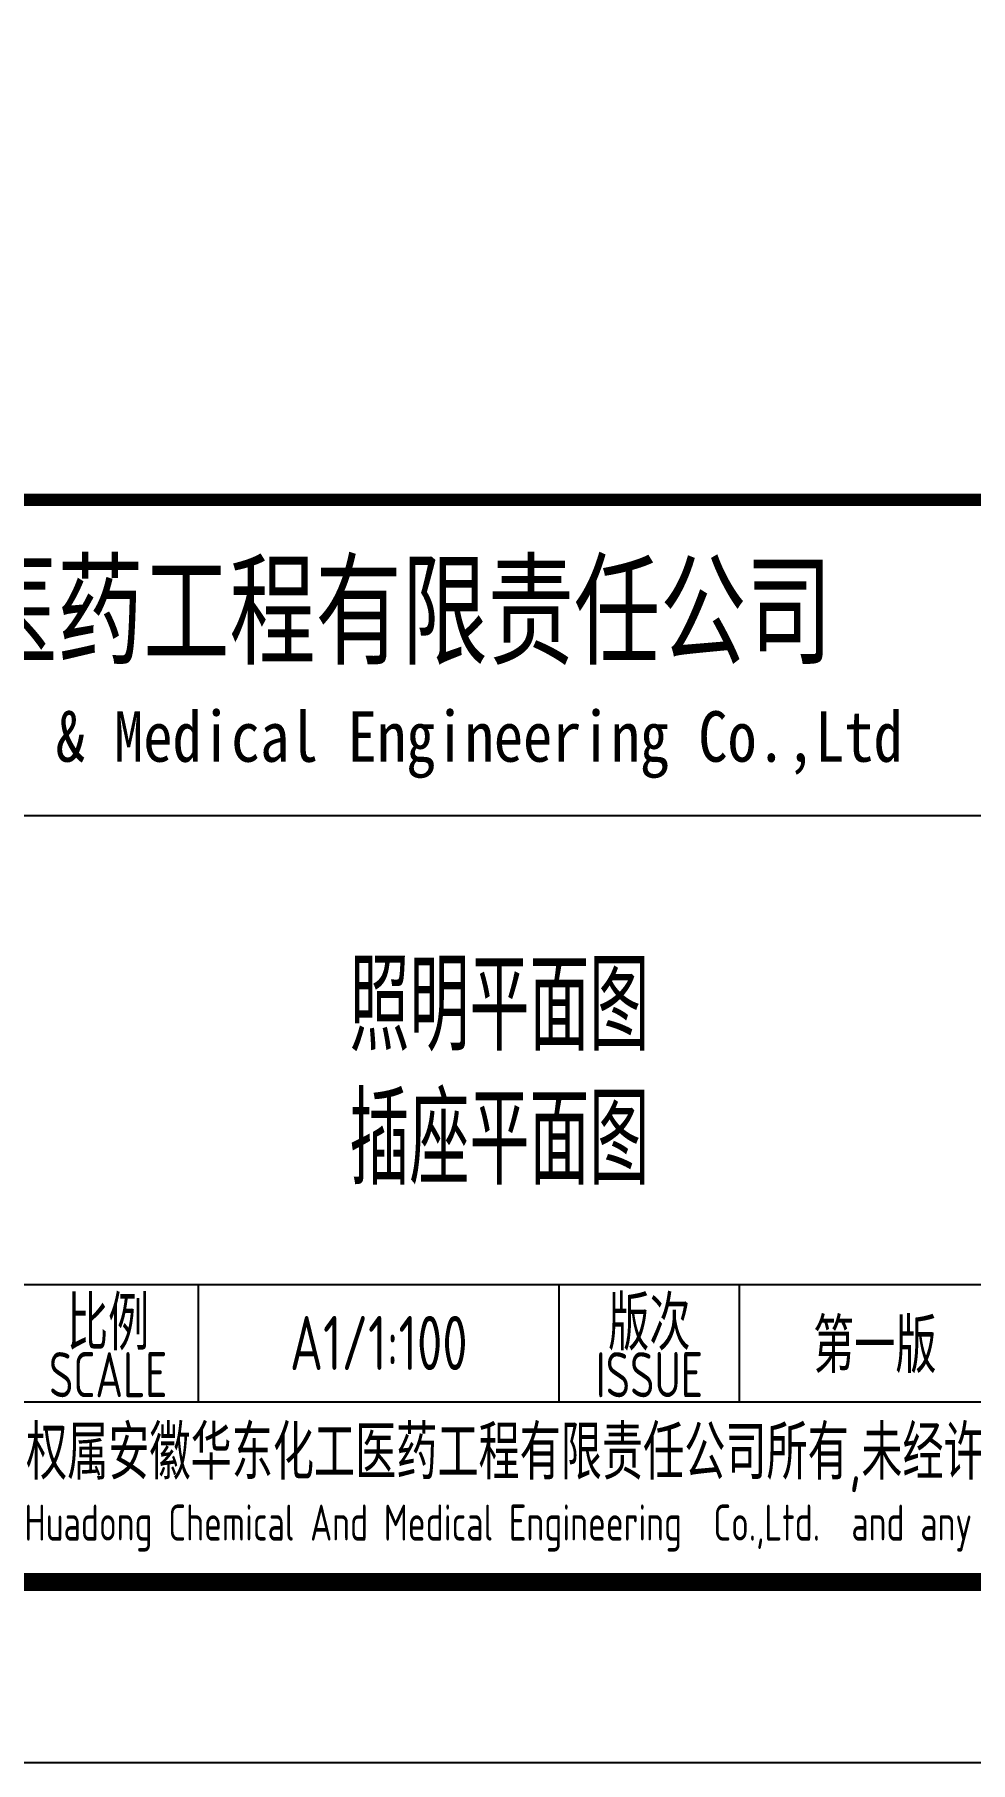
# Model space of a CAD drawing. Extents: x 5279878 to 5976284, y -275259 to -27697.
# Drawn here: x 5542709 to 5547896, y -251520 to -241940 of the extents above; entities that cross this region are included whole.
import ezdxf
from ezdxf.enums import TextEntityAlignment as Align

# ---------------------------------------------------------------- set-up
doc = ezdxf.new("R2010")
doc.units = 0
doc.header["$LTSCALE"] = 1000
doc.header["$MEASUREMENT"] = 0
doc.layers.get('0').update_dxf_attribs({"linetype": 'CONTINUOUS'})
doc.layers.add('PUB_TITLE', color=4, linetype='CONTINUOUS')
doc.styles.add('AHD', font='sceie.shx', dxfattribs={"width": 0.7, "bigfont": 'sceic.shx'})
doc.styles.add('ECEC_TQ_S', font='')
doc.styles.get('ECEC_TQ_S').set_extended_font_data('SimSun')

msp = doc.modelspace()

# ---------------------------------------------------------------- linework, layer by layer
for p, q in [((5537116.4, -246269.8), (5555116.4, -246269.8)), ((5537116.4, -248869.8), (5555116.4, -248869.8)), ((5543616.4, -249519.8), (5543616.4, -248869.8)), ((5545616.4, -249519.8), (5545616.4, -248869.8)), ((5546616.4, -249519.8), (5546616.4, -248869.8)), ((5537116.4, -249519.8), (5555116.4, -249519.8)), ((5537116.4, -250519.8), (5555116.4, -250519.8))]:
    msp.add_line(p, q)
msp.add_lwpolyline([(5555116.4, -244519.8, 70, 70, 0), (5537116.4, -244519.8, 70, 70, 0), (5537116.4, -250519.8, 0, 0, 0)], format="xyseb")
at = {"layer": 'PUB_TITLE', "color": 4}
msp.add_lwpolyline([(5472016.4, -251519.8), (5556116.4, -251519.8), (5556116.4, -192119.8), (5472016.4, -192119.8)], close=True, dxfattribs=at)
at = {"layer": 'PUB_TITLE', "color": 4, "const_width": 100}
msp.add_lwpolyline([(5474516.4, -250519.8), (5555116.4, -250519.8), (5555116.4, -193119.8), (5474516.4, -193119.8)], close=True, dxfattribs=at)

# ---------------------------------------------------------------- texts
for s, height, style, width, p in [('安徽华东化工医药工程有限责任公司', 500, 'ECEC_TQ_S', 0.7, (5543311.3, -245119.8)), ('安徽华东化工医药工程有限责任公司', 500, 'ECEC_TQ_S', 0.7, (5543311.3, -245119.8)), ('Anhui Huadong Chemical & Medical Engineering Co.,Ltd', 280, 'ECEC_TQ_S', 0.85, (5543311.3, -245869.8)), ('Anhui Huadong Chemical & Medical Engineering Co.,Ltd', 280, 'ECEC_TQ_S', 0.85, (5543311.3, -245869.8)), ('照明平面图', 500, 'AHD', 0.7, (5545285.3, -247312.2)), ('插座平面图', 500, 'AHD', 0.7, (5545285.3, -248038.5)), ('比例', 300, 'AHD', 0.8, (5543116.4, -249069.8)), ('比例', 300, 'AHD', 0.8, (5543116.4, -249069.8)), ('版次', 300, 'AHD', 0.8, (5546116.4, -249069.8)), ('版次', 300, 'AHD', 0.8, (5546116.4, -249069.8)), ('SCALE', 250, 'AHD', 0.8, (5543116.4, -249369.8)), ('SCALE', 250, 'AHD', 0.8, (5543116.4, -249369.8)), ('ISSUE', 250, 'AHD', 0.8, (5546116.4, -249369.8)), ('ISSUE', 250, 'AHD', 0.8, (5546116.4, -249369.8)), ('本文件专有权属安徽华东化工医药工程有限责任公司所有,未经许可不得复制或转让给第三方', 300, 'AHD', 0.8, (5546116.4, -249819.8)), ('本文件专有权属安徽华东化工医药工程有限责任公司所有,未经许可不得复制或转让给第三方', 300, 'AHD', 0.8, (5546116.4, -249819.8)), ('The proprietary right of this document belongs to Anhui Huadong Chemical And Medical Engineering  Co.,Ltd.  and any replication or transfer to the 3rd. side is forbidden without its permission. ', 200, 'AHD', 0.8, (5546116.4, -250219.8)), ('The proprietary right of this document belongs to Anhui Huadong Chemical And Medical Engineering  Co.,Ltd.  and any replication or transfer to the 3rd. side is forbidden without its permission. ', 200, 'AHD', 0.8, (5546116.4, -250219.8))]:
    msp.add_text(s, height=height, dxfattribs=dict(style=style, width=width)).set_placement(p, align=Align.MIDDLE)
at = {"style": 'AHD', "width": 0.8}
for tag, text, p in [('A1/1:100', '1:100', (5544616.4, -249194.8)), ('第一版', '0', (5547366.4, -249194.8))]:
    msp.add_attdef(tag, text=text, height=300, dxfattribs=at).set_placement(p, align=Align.MIDDLE)

doc.saveas('drawing.dxf')
